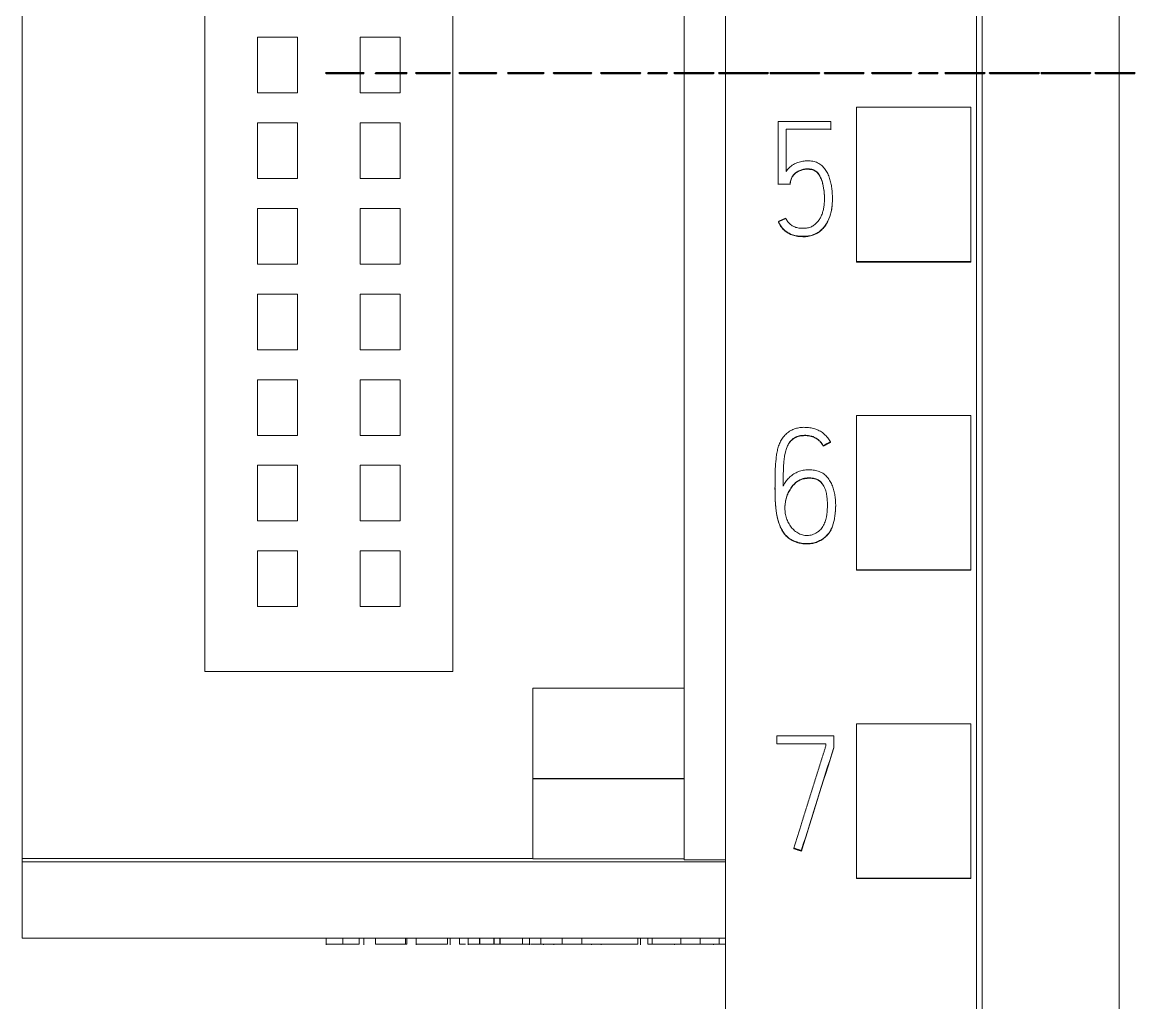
# Model space of a CAD drawing. Header units: millimetres. Extents: x 0 to 594, y 0 to 420.
# Drawn here: x 223.05 to 242.55, y 259.97 to 277.15 of the extents above; entities that cross this region are included whole.
import ezdxf

# ---------------------------------------------------------------- set-up
doc = ezdxf.new("R2010")
doc.units = ezdxf.units.MM
doc.layers.add('1', color=7, linetype='Continuous')
doc.layers.add('66', color=7, linetype='Continuous')

msp = doc.modelspace()

# ---------------------------------------------------------------- linework, layer by layer
at = {"layer": '1', "color": 7, "linetype": 'Continuous', "lineweight": 13}
for p, q in [((235.371, 360.281), (235.371, 246.863)), ((239.771, 358.001), (239.771, 249.185)), ((223.046, 299.853), (223.046, 262.501)), ((234.646, 296.044), (234.646, 262.474)), ((226.246, 295.726), (226.246, 265.776)), ((230.596, 265.776), (230.596, 295.726)), ((227.171, 275.913), (227.171, 276.888)), ((227.171, 276.888), (227.871, 276.888)), ((227.871, 276.888), (227.871, 275.913)), ((228.971, 275.913), (228.971, 276.888)), ((228.971, 276.888), (229.671, 276.888)), ((229.671, 276.888), (229.671, 275.913)), ((227.871, 275.913), (227.171, 275.913)), ((229.671, 275.913), (228.971, 275.913)), ((237.671, 272.96), (237.671, 275.661)), ((239.671, 275.661), (237.671, 275.661)), ((239.671, 272.96), (239.671, 275.661)), ((227.171, 274.413), (227.171, 275.388)), ((227.171, 275.388), (227.871, 275.388)), ((227.871, 275.388), (227.871, 274.413)), ((228.971, 275.388), (229.671, 275.388)), ((228.971, 274.413), (228.971, 275.388)), ((229.671, 275.388), (229.671, 274.413)), ((236.295, 275.413), (236.295, 274.315)), ((237.219, 275.413), (236.295, 275.413)), ((237.219, 275.275), (237.219, 275.413)), ((236.434, 274.537), (236.434, 275.275)), ((236.434, 275.275), (237.219, 275.275)), ((237.219, 275.275), (237.219, 275.268)), ((227.871, 274.413), (227.171, 274.413)), ((229.671, 274.413), (228.971, 274.413)), ((236.295, 274.315), (236.295, 274.309)), ((236.295, 274.315), (236.506, 274.315)), ((236.506, 274.315), (236.506, 274.309)), ((237.247, 274.05), (237.247, 274.056)), ((227.171, 272.913), (227.171, 273.888)), ((227.171, 273.888), (227.871, 273.888)), ((227.871, 273.888), (227.871, 272.913)), ((228.971, 272.913), (228.971, 273.888)), ((228.971, 273.888), (229.671, 273.888)), ((229.671, 273.888), (229.671, 272.913)), ((236.301, 273.658), (236.301, 273.651)), ((227.871, 272.913), (227.171, 272.913)), ((229.671, 272.913), (228.971, 272.913)), ((237.671, 272.95), (237.671, 272.96)), ((239.671, 272.96), (237.671, 272.96)), ((239.671, 272.95), (237.671, 272.95)), ((239.671, 272.95), (239.671, 272.96)), ((227.171, 271.413), (227.171, 272.388)), ((227.171, 272.388), (227.871, 272.388)), ((227.871, 272.388), (227.871, 271.413)), ((228.971, 271.413), (228.971, 272.388)), ((228.971, 272.388), (229.671, 272.388)), ((229.671, 272.388), (229.671, 271.413)), ((227.871, 271.413), (227.171, 271.413)), ((229.671, 271.413), (228.971, 271.413)), ((227.171, 270.888), (227.871, 270.888)), ((227.171, 269.913), (227.171, 270.888)), ((227.871, 270.888), (227.871, 269.913)), ((228.971, 269.913), (228.971, 270.888)), ((228.971, 270.888), (229.671, 270.888)), ((229.671, 270.888), (229.671, 269.913)), ((237.671, 267.559), (237.671, 270.26)), ((239.671, 270.26), (237.671, 270.26)), ((239.671, 267.559), (239.671, 270.26)), ((227.871, 269.913), (227.171, 269.913)), ((229.671, 269.913), (228.971, 269.913)), ((237.085, 269.731), (237.085, 269.725)), ((237.212, 269.798), (237.212, 269.791)), ((227.171, 268.413), (227.171, 269.388)), ((227.171, 269.388), (227.871, 269.388)), ((227.871, 269.388), (227.871, 268.413)), ((228.971, 268.413), (228.971, 269.388)), ((228.971, 269.388), (229.671, 269.388)), ((229.671, 269.388), (229.671, 268.413)), ((236.241, 268.991), (236.241, 268.985)), ((237.304, 268.691), (237.304, 268.697)), ((227.871, 268.413), (227.171, 268.413)), ((229.671, 268.413), (228.971, 268.413)), ((227.171, 266.913), (227.171, 267.888)), ((227.171, 267.888), (227.871, 267.888)), ((227.871, 267.888), (227.871, 266.913)), ((228.971, 266.913), (228.971, 267.888)), ((228.971, 267.888), (229.671, 267.888)), ((229.671, 267.888), (229.671, 266.913)), ((237.671, 267.55), (237.671, 267.559)), ((239.671, 267.559), (237.671, 267.559)), ((239.671, 267.55), (237.671, 267.55)), ((239.671, 267.55), (239.671, 267.559)), ((227.871, 266.913), (227.171, 266.913)), ((229.671, 266.913), (228.971, 266.913)), ((226.246, 265.776), (230.596, 265.776)), ((231.997, 263.901), (231.997, 265.486)), ((231.997, 265.486), (234.646, 265.486)), ((237.671, 262.157), (237.671, 264.858)), ((239.671, 264.858), (237.671, 264.858)), ((239.671, 262.157), (239.671, 264.858)), ((236.272, 264.507), (236.272, 264.648)), ((236.272, 264.648), (237.27, 264.648)), ((237.27, 264.648), (237.27, 264.446)), ((237.132, 264.507), (236.272, 264.507)), ((237.132, 264.468), (237.132, 264.507)), ((237.27, 264.446), (237.27, 264.439)), ((231.997, 262.495), (231.997, 263.901)), ((236.569, 262.681), (236.569, 262.674)), ((223.046, 262.501), (223.046, 262.441)), ((231.997, 262.501), (223.046, 262.501)), ((231.997, 262.495), (234.646, 262.495)), ((235.371, 262.474), (234.646, 262.474)), ((236.702, 262.636), (236.702, 262.63)), ((223.046, 262.441), (223.046, 261.101)), ((235.371, 262.441), (223.046, 262.441)), ((239.671, 262.157), (237.671, 262.157)), ((237.671, 262.15), (237.671, 262.157)), ((239.671, 262.15), (237.671, 262.15)), ((239.671, 262.15), (239.671, 262.157)), ((235.371, 261.101), (223.046, 261.101)), ((228.372, 261.101), (228.372, 260.988)), ((228.665, 261.001), (228.665, 261.101)), ((228.952, 261.001), (228.952, 261.101)), ((229.033, 260.988), (229.033, 261.101)), ((229.237, 261.001), (229.237, 261.101)), ((229.765, 261.001), (229.765, 261.101)), ((229.786, 261.001), (229.786, 261.101)), ((229.95, 261.101), (229.95, 260.988)), ((230.499, 261.001), (230.499, 261.101)), ((230.545, 260.988), (230.545, 261.101)), ((230.708, 261.001), (230.708, 261.101)), ((230.86, 261.101), (230.86, 260.988)), ((230.86, 261.001), (231.066, 261.001)), ((231.32, 261.001), (231.066, 261.001)), ((231.425, 261.001), (231.32, 261.001)), ((231.812, 261.001), (231.425, 261.001)), ((231.812, 261.001), (231.812, 261.101)), ((231.812, 261.001), (231.938, 261.001)), ((231.938, 260.988), (231.938, 261.101)), ((232.134, 261.001), (232.134, 261.101)), ((232.512, 261.001), (232.134, 261.001)), ((232.185, 260.988), (232.185, 261.001)), ((232.362, 261.001), (232.362, 260.988)), ((232.512, 261.001), (232.512, 261.101)), ((232.856, 261.001), (232.856, 261.101)), ((233.838, 261.001), (232.856, 261.001)), ((233.022, 260.988), (233.022, 261.001)), ((233.193, 261.001), (233.193, 260.988)), ((233.838, 261.001), (233.838, 261.101)), ((233.881, 260.988), (233.881, 261.101)), ((234.012, 261.001), (234.012, 261.101)), ((234.089, 261.001), (234.089, 261.101)), ((234.589, 261.001), (234.089, 261.001)), ((234.476, 261.001), (234.476, 260.988)), ((234.589, 261.001), (234.589, 261.101)), ((234.926, 261.001), (234.589, 261.001)), ((234.926, 261.001), (234.926, 261.101)), ((235.263, 261.001), (234.926, 261.001)), ((235.164, 260.988), (235.164, 261.001)), ((235.263, 261.001), (235.263, 261.101)), ((235.371, 261.001), (235.263, 261.001))]:
    msp.add_line(p, q, dxfattribs=at)
at = {"layer": '1', "color": 7, "linetype": 'Continuous', "lineweight": 25}
for p, q in [((231.997, 263.901), (234.646, 263.901)), ((231.066, 261.001), (231.066, 261.101)), ((231.32, 261.001), (231.32, 261.101)), ((231.425, 261.001), (231.425, 261.101))]:
    msp.add_line(p, q, dxfattribs=at)
at = {"layer": '1', "color": 7, "linetype": 'Continuous', "lineweight": 13}
for centre, major_axis, ratio, start_param, end_param in [((249.242, 240.621), (313.796, 999.598), 0.017716, 1.552522, 1.554333), ((249.253, 240.612), (313.87, 999.835), 0.017722, 1.552527, 1.554337)]:
    msp.add_ellipse(centre, major_axis=major_axis, ratio=ratio, start_param=start_param, end_param=end_param, dxfattribs=at)
for points, knots in [([(239.871, 358.186), (239.871, 355.142), (239.871, 345.572), (239.871, 331.402), (239.871, 316.836), (239.871, 302.626), (239.871, 288.332), (239.871, 272.845), (239.871, 260.206), (239.871, 252.241), (239.871, 248.9)], [0, 0, 0, 0, 0.083934, 0.263736, 0.389889, 0.484142, 0.653794, 0.78188, 0.908517, 1, 1, 1, 1]), ([(242.271, 355.121), (242.271, 353.098), (242.271, 344.549), (242.271, 331.402), (242.271, 316.836), (242.271, 302.626), (242.271, 288.332), (242.271, 272.845), (242.271, 260.087), (242.271, 251.205), (242.271, 246.948), (242.271, 246.15)], [0, 0, 0, 0, 0.055935, 0.236292, 0.362833, 0.457376, 0.627551, 0.756032, 0.883059, 0.978086, 1, 1, 1, 1]), ([(236.301, 273.658), (236.313, 273.631), (236.327, 273.606), (236.351, 273.57), (236.359, 273.558), (236.378, 273.536), (236.389, 273.525), (236.41, 273.506), (236.421, 273.496), (236.445, 273.479), (236.457, 273.471), (236.481, 273.456), (236.494, 273.449), (236.521, 273.437), (236.534, 273.432), (236.562, 273.422), (236.576, 273.418), (236.604, 273.411), (236.619, 273.409), (236.648, 273.405), (236.662, 273.404), (236.684, 273.402), (236.692, 273.402), (236.706, 273.401), (236.713, 273.401), (236.735, 273.4), (236.75, 273.4), (236.779, 273.4), (236.794, 273.401), (236.823, 273.405), (236.838, 273.407), (236.866, 273.413), (236.881, 273.417), (236.922, 273.431), (236.949, 273.443), (236.988, 273.465), (237, 273.473), (237.024, 273.49), (237.036, 273.499), (237.057, 273.518), (237.068, 273.528), (237.088, 273.55), (237.098, 273.561), (237.125, 273.596), (237.14, 273.621), (237.161, 273.659), (237.168, 273.672), (237.18, 273.699), (237.186, 273.712), (237.202, 273.753), (237.211, 273.781), (237.226, 273.838), (237.232, 273.866), (237.238, 273.909), (237.24, 273.924), (237.243, 273.953), (237.244, 273.968), (237.247, 274.012), (237.247, 274.041), (237.247, 274.099), (237.244, 274.158), (237.239, 274.216), (237.231, 274.274), (237.226, 274.302), (237.217, 274.345), (237.213, 274.36), (237.206, 274.388), (237.202, 274.402), (237.188, 274.444), (237.177, 274.472), (237.158, 274.511), (237.151, 274.524), (237.136, 274.55), (237.128, 274.562), (237.102, 274.597), (237.083, 274.619), (237.038, 274.659), (237.014, 274.675), (236.974, 274.695), (236.96, 274.7), (236.932, 274.709), (236.918, 274.713), (236.889, 274.718), (236.874, 274.72), (236.845, 274.723), (236.83, 274.723), (236.8, 274.722), (236.786, 274.722), (236.757, 274.719), (236.742, 274.718), (236.713, 274.713), (236.699, 274.71), (236.67, 274.703), (236.656, 274.699), (236.628, 274.689), (236.614, 274.684), (236.588, 274.671), (236.575, 274.664), (236.55, 274.649), (236.537, 274.641), (236.514, 274.623), (236.503, 274.613), (236.481, 274.593), (236.471, 274.583), (236.452, 274.561), (236.443, 274.549), (236.434, 274.537)], [0, 0, 0, 0, 0.03125, 0.03125, 0.046875, 0.046875, 0.0625, 0.0625, 0.078125, 0.078125, 0.09375, 0.09375, 0.109375, 0.109375, 0.125, 0.125, 0.140625, 0.140625, 0.15625, 0.15625, 0.171875, 0.171875, 0.179688, 0.179688, 0.1875, 0.1875, 0.203125, 0.203125, 0.21875, 0.21875, 0.234375, 0.234375, 0.25, 0.25, 0.28125, 0.28125, 0.296875, 0.296875, 0.3125, 0.3125, 0.328125, 0.328125, 0.34375, 0.34375, 0.375, 0.375, 0.390625, 0.390625, 0.40625, 0.40625, 0.4375, 0.4375, 0.46875, 0.46875, 0.484375, 0.484375, 0.5, 0.5, 0.53125, 0.53125, 0.5625, 0.59375, 0.59375, 0.625, 0.625, 0.640625, 0.640625, 0.65625, 0.65625, 0.6875, 0.6875, 0.703125, 0.703125, 0.71875, 0.71875, 0.75, 0.75, 0.78125, 0.78125, 0.796875, 0.796875, 0.8125, 0.8125, 0.828125, 0.828125, 0.84375, 0.84375, 0.859375, 0.859375, 0.875, 0.875, 0.890625, 0.890625, 0.90625, 0.90625, 0.921875, 0.921875, 0.9375, 0.9375, 0.953125, 0.953125, 0.96875, 0.96875, 0.984375, 0.984375, 1, 1, 1, 1]), ([(236.506, 274.315), (236.507, 274.338), (236.51, 274.361), (236.519, 274.395), (236.523, 274.406), (236.532, 274.427), (236.537, 274.437), (236.549, 274.457), (236.556, 274.466), (236.571, 274.484), (236.579, 274.492), (236.596, 274.508), (236.605, 274.515), (236.624, 274.528), (236.634, 274.535), (236.654, 274.546), (236.664, 274.551), (236.686, 274.56), (236.696, 274.564), (236.73, 274.574), (236.753, 274.578), (236.787, 274.581), (236.799, 274.582), (236.822, 274.581), (236.833, 274.581), (236.856, 274.579), (236.868, 274.577), (236.885, 274.573), (236.89, 274.572), (236.901, 274.569), (236.907, 274.567), (236.923, 274.561), (236.934, 274.556), (236.953, 274.544), (236.963, 274.537), (236.98, 274.521), (236.988, 274.513), (237.003, 274.495), (237.009, 274.485), (237.028, 274.456), (237.038, 274.435), (237.056, 274.393), (237.064, 274.371), (237.083, 274.304), (237.092, 274.26), (237.101, 274.191), (237.103, 274.168), (237.106, 274.122), (237.107, 274.099), (237.108, 274.03), (237.106, 273.985), (237.097, 273.916), (237.094, 273.894), (237.086, 273.86), (237.083, 273.849), (237.077, 273.826), (237.074, 273.815), (237.063, 273.782), (237.054, 273.761), (237.038, 273.73), (237.033, 273.72), (237.021, 273.7), (237.015, 273.69), (236.994, 273.662), (236.98, 273.644), (236.955, 273.62), (236.946, 273.612), (236.928, 273.598), (236.918, 273.591), (236.899, 273.579), (236.889, 273.573), (236.868, 273.564), (236.857, 273.56), (236.823, 273.549), (236.8, 273.545), (236.766, 273.542), (236.754, 273.541), (236.731, 273.541), (236.719, 273.541), (236.684, 273.542), (236.661, 273.544), (236.628, 273.551), (236.616, 273.554), (236.594, 273.561), (236.583, 273.566), (236.551, 273.58), (236.532, 273.592), (236.504, 273.614), (236.495, 273.621), (236.479, 273.638), (236.464, 273.655), (236.451, 273.675), (236.439, 273.695), (236.433, 273.705), (236.428, 273.716)], [0, 0, 0, 0, 0.03125, 0.03125, 0.046875, 0.046875, 0.0625, 0.0625, 0.078125, 0.078125, 0.09375, 0.09375, 0.109375, 0.109375, 0.125, 0.125, 0.140625, 0.140625, 0.15625, 0.15625, 0.1875, 0.1875, 0.203125, 0.203125, 0.21875, 0.21875, 0.234375, 0.234375, 0.242187, 0.242187, 0.25, 0.25, 0.265625, 0.265625, 0.28125, 0.28125, 0.296875, 0.296875, 0.3125, 0.3125, 0.34375, 0.34375, 0.375, 0.375, 0.4375, 0.4375, 0.46875, 0.46875, 0.5, 0.5, 0.5625, 0.5625, 0.59375, 0.59375, 0.609375, 0.609375, 0.625, 0.625, 0.65625, 0.65625, 0.671875, 0.671875, 0.6875, 0.6875, 0.71875, 0.71875, 0.734375, 0.734375, 0.75, 0.75, 0.765625, 0.765625, 0.78125, 0.78125, 0.8125, 0.8125, 0.828125, 0.828125, 0.84375, 0.84375, 0.875, 0.875, 0.890625, 0.890625, 0.90625, 0.90625, 0.9375, 0.9375, 0.953125, 0.953125, 0.96875, 0.984375, 0.984375, 1, 1, 1, 1]), ([(237.107, 274.052), (237.107, 274.058), (237.107, 274.063), (237.107, 274.092), (237.106, 274.115), (237.103, 274.161), (237.101, 274.183), (237.095, 274.229), (237.092, 274.252), (237.083, 274.297), (237.077, 274.32), (237.067, 274.353), (237.064, 274.364), (237.056, 274.386), (237.052, 274.397), (237.038, 274.429), (237.028, 274.449), (237.01, 274.479), (237.003, 274.488), (236.988, 274.506), (236.98, 274.515), (236.963, 274.53), (236.954, 274.537), (236.934, 274.549), (236.924, 274.554), (236.902, 274.563), (236.891, 274.566), (236.868, 274.571), (236.857, 274.572), (236.834, 274.575), (236.822, 274.575), (236.799, 274.575), (236.788, 274.575), (236.764, 274.573), (236.753, 274.571), (236.73, 274.567), (236.708, 274.562), (236.686, 274.554), (236.665, 274.545), (236.655, 274.54), (236.624, 274.523), (236.606, 274.51), (236.58, 274.486), (236.572, 274.478), (236.557, 274.46), (236.55, 274.451), (236.538, 274.431), (236.532, 274.421), (236.523, 274.4), (236.519, 274.389), (236.513, 274.366), (236.511, 274.355), (236.508, 274.332), (236.507, 274.32), (236.506, 274.309)], [0, 0, 0, 0, 0.015899, 0.015899, 0.077406, 0.077406, 0.138912, 0.138912, 0.200418, 0.200418, 0.261925, 0.261925, 0.292678, 0.292678, 0.323431, 0.323431, 0.384937, 0.384937, 0.41569, 0.41569, 0.446443, 0.446443, 0.477197, 0.477197, 0.50795, 0.50795, 0.538703, 0.538703, 0.569456, 0.569456, 0.600209, 0.600209, 0.630962, 0.630962, 0.661715, 0.661715, 0.692469, 0.723222, 0.723222, 0.753975, 0.753975, 0.815481, 0.815481, 0.846234, 0.846234, 0.876987, 0.876987, 0.907741, 0.907741, 0.938494, 0.938494, 0.969247, 0.969247, 1, 1, 1, 1]), ([(237.247, 274.05), (237.247, 274.028), (237.246, 274.007), (237.244, 273.956), (237.242, 273.928), (237.236, 273.884), (237.233, 273.87), (237.228, 273.841), (237.225, 273.826), (237.214, 273.784), (237.205, 273.756), (237.184, 273.701), (237.172, 273.674), (237.145, 273.622), (237.129, 273.597), (237.103, 273.562), (237.094, 273.551), (237.074, 273.529), (237.064, 273.518), (237.031, 273.488), (237.008, 273.47), (236.97, 273.448), (236.957, 273.441), (236.93, 273.429), (236.916, 273.423), (236.875, 273.409), (236.846, 273.402), (236.802, 273.396), (236.788, 273.395), (236.758, 273.393), (236.743, 273.393), (236.714, 273.394), (236.7, 273.395), (236.67, 273.397), (236.656, 273.398), (236.626, 273.401), (236.612, 273.404), (236.583, 273.41), (236.569, 273.414), (236.541, 273.423), (236.527, 273.428), (236.5, 273.44), (236.487, 273.447), (236.461, 273.462), (236.449, 273.47), (236.425, 273.487), (236.413, 273.497), (236.391, 273.516), (236.381, 273.527), (236.362, 273.549), (236.353, 273.561), (236.328, 273.598), (236.313, 273.624), (236.301, 273.651)], [0, 0, 0, 0, 0.044434, 0.044434, 0.104157, 0.104157, 0.134018, 0.134018, 0.16388, 0.16388, 0.223602, 0.223602, 0.283325, 0.283325, 0.343048, 0.343048, 0.37291, 0.37291, 0.402771, 0.402771, 0.462494, 0.462494, 0.492355, 0.492355, 0.522217, 0.522217, 0.58194, 0.58194, 0.611801, 0.611801, 0.641663, 0.641663, 0.671524, 0.671524, 0.701386, 0.701386, 0.731247, 0.731247, 0.761108, 0.761108, 0.79097, 0.79097, 0.820831, 0.820831, 0.850693, 0.850693, 0.880554, 0.880554, 0.910416, 0.910416, 0.940277, 0.940277, 1, 1, 1, 1]), ([(237.212, 269.798), (237.198, 269.823), (237.182, 269.847), (237.155, 269.881), (237.146, 269.892), (237.126, 269.913), (237.116, 269.924), (237.083, 269.953), (237.06, 269.97), (237.023, 269.992), (237.01, 269.998), (236.983, 270.01), (236.97, 270.016), (236.929, 270.03), (236.901, 270.037), (236.859, 270.045), (236.844, 270.047), (236.815, 270.051), (236.801, 270.052), (236.758, 270.054), (236.729, 270.054), (236.686, 270.05), (236.671, 270.048), (236.643, 270.043), (236.629, 270.04), (236.586, 270.029), (236.56, 270.019), (236.521, 269.999), (236.509, 269.992), (236.484, 269.976), (236.472, 269.967), (236.438, 269.94), (236.418, 269.92), (236.389, 269.887), (236.38, 269.875), (236.363, 269.852), (236.356, 269.84), (236.334, 269.802), (236.322, 269.776), (236.301, 269.721), (236.293, 269.694), (236.28, 269.638), (236.274, 269.61), (236.265, 269.553), (236.261, 269.525), (236.252, 269.439), (236.248, 269.382), (236.244, 269.267), (236.243, 269.209), (236.24, 269.037), (236.239, 268.921), (236.245, 268.778), (236.247, 268.749), (236.25, 268.692), (236.253, 268.664), (236.262, 268.578), (236.271, 268.521), (236.288, 268.451), (236.292, 268.437), (236.299, 268.409), (236.304, 268.395), (236.318, 268.354), (236.328, 268.327), (236.346, 268.288), (236.353, 268.275), (236.367, 268.249), (236.374, 268.237), (236.398, 268.2), (236.416, 268.177), (236.446, 268.146), (236.457, 268.136), (236.479, 268.118), (236.491, 268.109), (236.528, 268.085), (236.553, 268.071), (236.593, 268.054), (236.607, 268.049), (236.635, 268.04), (236.649, 268.036), (236.691, 268.026), (236.719, 268.021), (236.763, 268.017), (236.777, 268.016), (236.806, 268.016), (236.821, 268.016), (236.864, 268.019), (236.893, 268.024), (236.935, 268.034), (236.949, 268.038), (236.976, 268.048), (236.99, 268.053), (237.03, 268.071), (237.055, 268.085), (237.091, 268.11), (237.102, 268.118), (237.125, 268.137), (237.135, 268.147), (237.166, 268.178), (237.184, 268.2), (237.208, 268.237), (237.215, 268.249), (237.228, 268.275), (237.234, 268.289), (237.251, 268.329), (237.26, 268.356), (237.271, 268.398), (237.274, 268.412), (237.28, 268.441), (237.282, 268.455), (237.289, 268.498), (237.293, 268.527), (237.302, 268.613), (237.305, 268.671), (237.303, 268.757), (237.301, 268.785), (237.294, 268.843), (237.29, 268.872), (237.277, 268.929), (237.27, 268.957), (237.252, 269.013), (237.241, 269.04), (237.216, 269.093), (237.202, 269.119), (237.169, 269.166), (237.15, 269.189), (237.118, 269.219), (237.106, 269.228), (237.083, 269.245), (237.07, 269.253), (237.044, 269.266), (237.031, 269.273), (237.003, 269.283), (236.989, 269.288), (236.947, 269.299), (236.918, 269.304), (236.874, 269.308), (236.859, 269.309), (236.83, 269.31), (236.816, 269.309), (236.772, 269.307), (236.743, 269.303), (236.7, 269.293), (236.685, 269.289), (236.658, 269.28), (236.644, 269.274), (236.605, 269.257), (236.579, 269.242), (236.543, 269.217), (236.531, 269.208), (236.508, 269.19), (236.498, 269.18), (236.466, 269.15), (236.447, 269.128), (236.412, 269.08), (236.396, 269.055), (236.383, 269.029)], [0, 0, 0, 0, 0.015625, 0.015625, 0.023438, 0.023438, 0.03125, 0.03125, 0.046875, 0.046875, 0.054688, 0.054688, 0.0625, 0.0625, 0.078125, 0.078125, 0.085938, 0.085938, 0.09375, 0.09375, 0.109375, 0.109375, 0.117188, 0.117188, 0.125, 0.125, 0.140625, 0.140625, 0.148438, 0.148438, 0.15625, 0.15625, 0.171875, 0.171875, 0.179688, 0.179688, 0.1875, 0.1875, 0.203125, 0.203125, 0.21875, 0.21875, 0.234375, 0.234375, 0.25, 0.25, 0.28125, 0.28125, 0.3125, 0.3125, 0.375, 0.375, 0.390625, 0.390625, 0.40625, 0.40625, 0.4375, 0.4375, 0.445313, 0.445313, 0.453125, 0.453125, 0.46875, 0.46875, 0.476563, 0.476563, 0.484375, 0.484375, 0.5, 0.5, 0.507813, 0.507813, 0.515625, 0.515625, 0.53125, 0.53125, 0.539063, 0.539063, 0.546875, 0.546875, 0.5625, 0.5625, 0.570313, 0.570313, 0.578125, 0.578125, 0.59375, 0.59375, 0.601563, 0.601563, 0.609375, 0.609375, 0.625, 0.625, 0.632813, 0.632813, 0.640625, 0.640625, 0.65625, 0.65625, 0.664063, 0.664063, 0.671875, 0.671875, 0.6875, 0.6875, 0.695313, 0.695313, 0.703125, 0.703125, 0.71875, 0.71875, 0.75, 0.75, 0.765625, 0.765625, 0.78125, 0.78125, 0.796875, 0.796875, 0.8125, 0.8125, 0.828125, 0.828125, 0.84375, 0.84375, 0.851563, 0.851563, 0.859375, 0.859375, 0.867188, 0.867188, 0.875, 0.875, 0.890625, 0.890625, 0.898438, 0.898438, 0.90625, 0.90625, 0.921875, 0.921875, 0.929688, 0.929688, 0.9375, 0.9375, 0.953125, 0.953125, 0.960938, 0.960938, 0.96875, 0.96875, 0.984375, 0.984375, 1, 1, 1, 1]), ([(236.383, 269.029), (236.383, 269.09), (236.383, 269.151), (236.386, 269.243), (236.386, 269.273), (236.389, 269.334), (236.39, 269.365), (236.394, 269.426), (236.396, 269.456), (236.403, 269.516), (236.408, 269.547), (236.416, 269.592), (236.42, 269.607), (236.427, 269.637), (236.431, 269.652), (236.446, 269.696), (236.457, 269.725), (236.475, 269.759), (236.479, 269.765), (236.487, 269.779), (236.492, 269.785), (236.505, 269.804), (236.515, 269.816), (236.531, 269.833), (236.537, 269.838), (236.548, 269.849), (236.555, 269.854), (236.573, 269.867), (236.587, 269.875), (236.608, 269.885), (236.615, 269.888), (236.629, 269.894), (236.637, 269.896), (236.659, 269.903), (236.674, 269.906), (236.705, 269.911), (236.72, 269.912), (236.751, 269.914), (236.767, 269.914), (236.798, 269.913), (236.813, 269.912), (236.844, 269.908), (236.866, 269.903), (236.888, 269.897), (236.903, 269.892), (236.911, 269.889), (236.932, 269.88), (236.946, 269.873), (236.973, 269.858), (236.986, 269.849), (237.004, 269.835), (237.01, 269.829), (237.021, 269.819), (237.027, 269.813), (237.043, 269.796), (237.052, 269.784), (237.07, 269.759), (237.078, 269.745), (237.085, 269.731)], [0, 0, 0, 0, 0.125, 0.125, 0.1875, 0.1875, 0.25, 0.25, 0.3125, 0.3125, 0.375, 0.375, 0.40625, 0.40625, 0.4375, 0.4375, 0.5, 0.5, 0.515625, 0.515625, 0.53125, 0.53125, 0.5625, 0.5625, 0.578125, 0.578125, 0.59375, 0.59375, 0.625, 0.625, 0.640625, 0.640625, 0.65625, 0.65625, 0.6875, 0.6875, 0.71875, 0.71875, 0.75, 0.75, 0.78125, 0.78125, 0.8125, 0.828125, 0.828125, 0.84375, 0.84375, 0.875, 0.875, 0.90625, 0.90625, 0.921875, 0.921875, 0.9375, 0.9375, 0.96875, 0.96875, 1, 1, 1, 1]), ([(237.085, 269.725), (237.071, 269.753), (237.053, 269.778), (237.028, 269.806), (237.022, 269.812), (237.011, 269.823), (237.005, 269.828), (236.987, 269.842), (236.961, 269.86), (236.934, 269.873), (236.905, 269.885), (236.89, 269.89), (236.86, 269.898), (236.845, 269.901), (236.815, 269.906), (236.799, 269.907), (236.753, 269.909), (236.722, 269.907), (236.676, 269.9), (236.661, 269.897), (236.631, 269.889), (236.617, 269.883), (236.596, 269.873), (236.589, 269.87), (236.576, 269.862), (236.569, 269.858), (236.55, 269.844), (236.532, 269.829), (236.517, 269.812), (236.507, 269.8), (236.502, 269.794), (236.488, 269.775), (236.48, 269.762), (236.465, 269.735), (236.459, 269.721), (236.447, 269.692), (236.442, 269.678), (236.427, 269.633), (236.42, 269.604), (236.408, 269.544), (236.403, 269.513), (236.396, 269.453), (236.394, 269.422), (236.39, 269.361), (236.389, 269.33), (236.386, 269.269), (236.386, 269.238), (236.383, 269.146), (236.383, 269.084), (236.383, 269.023)], [0, 0, 0, 0, 0.0625, 0.0625, 0.078125, 0.078125, 0.09375, 0.09375, 0.125, 0.15625, 0.15625, 0.1875, 0.1875, 0.21875, 0.21875, 0.25, 0.25, 0.3125, 0.3125, 0.34375, 0.34375, 0.375, 0.375, 0.390625, 0.390625, 0.40625, 0.40625, 0.4375, 0.453125, 0.453125, 0.46875, 0.46875, 0.5, 0.5, 0.53125, 0.53125, 0.5625, 0.5625, 0.625, 0.625, 0.6875, 0.6875, 0.75, 0.75, 0.8125, 0.8125, 0.875, 0.875, 1, 1, 1, 1]), ([(236.656, 269.123), (236.681, 269.138), (236.709, 269.148), (236.751, 269.159), (236.766, 269.162), (236.795, 269.166), (236.825, 269.168), (236.854, 269.168), (236.883, 269.166), (236.898, 269.165), (236.927, 269.16), (236.942, 269.156), (236.97, 269.147), (236.983, 269.141), (237.009, 269.127), (237.021, 269.118), (237.043, 269.099), (237.053, 269.088), (237.072, 269.065), (237.08, 269.053), (237.095, 269.028), (237.102, 269.015), (237.12, 268.974), (237.129, 268.947), (237.14, 268.904), (237.143, 268.89), (237.148, 268.861), (237.15, 268.846), (237.155, 268.803), (237.157, 268.774), (237.159, 268.715), (237.16, 268.686), (237.158, 268.599), (237.153, 268.541), (237.135, 268.455), (237.128, 268.426), (237.113, 268.385), (237.108, 268.371), (237.095, 268.344), (237.088, 268.331), (237.065, 268.294), (237.047, 268.271), (237.02, 268.245), (237.015, 268.24), (237.003, 268.231), (236.998, 268.226), (236.98, 268.213), (236.968, 268.205), (236.942, 268.191), (236.929, 268.185), (236.901, 268.174), (236.873, 268.166), (236.844, 268.161), (236.815, 268.159), (236.8, 268.159), (236.77, 268.16), (236.756, 268.162), (236.727, 268.167), (236.713, 268.171), (236.671, 268.185), (236.645, 268.199), (236.608, 268.224), (236.596, 268.233), (236.574, 268.252), (236.553, 268.272), (236.533, 268.294), (236.515, 268.317), (236.506, 268.329), (236.482, 268.366), (236.468, 268.391), (236.451, 268.432), (236.446, 268.446), (236.437, 268.474), (236.433, 268.488), (236.423, 268.531), (236.419, 268.56), (236.415, 268.603), (236.415, 268.618), (236.414, 268.647), (236.414, 268.662), (236.417, 268.706), (236.42, 268.735), (236.431, 268.792), (236.438, 268.821), (236.453, 268.862), (236.458, 268.876), (236.469, 268.903), (236.476, 268.916), (236.496, 268.955), (236.511, 268.98), (236.536, 269.015), (236.545, 269.027), (236.565, 269.049), (236.575, 269.06), (236.607, 269.091), (236.63, 269.109), (236.656, 269.123)], [0, 0, 0, 0, 0.03125, 0.03125, 0.046875, 0.046875, 0.0625, 0.078125, 0.078125, 0.09375, 0.09375, 0.109375, 0.109375, 0.125, 0.125, 0.140625, 0.140625, 0.15625, 0.15625, 0.171875, 0.171875, 0.1875, 0.1875, 0.21875, 0.21875, 0.234375, 0.234375, 0.25, 0.25, 0.28125, 0.28125, 0.3125, 0.3125, 0.375, 0.375, 0.40625, 0.40625, 0.421875, 0.421875, 0.4375, 0.4375, 0.46875, 0.46875, 0.476563, 0.476563, 0.484375, 0.484375, 0.5, 0.5, 0.515625, 0.515625, 0.53125, 0.546875, 0.546875, 0.5625, 0.5625, 0.578125, 0.578125, 0.59375, 0.59375, 0.625, 0.625, 0.640625, 0.640625, 0.65625, 0.671875, 0.671875, 0.6875, 0.6875, 0.71875, 0.71875, 0.734375, 0.734375, 0.75, 0.75, 0.78125, 0.78125, 0.796875, 0.796875, 0.8125, 0.8125, 0.84375, 0.84375, 0.875, 0.875, 0.890625, 0.890625, 0.90625, 0.90625, 0.9375, 0.9375, 0.953125, 0.953125, 0.96875, 0.96875, 1, 1, 1, 1]), ([(236.656, 269.117), (236.63, 269.102), (236.607, 269.084), (236.575, 269.054), (236.565, 269.043), (236.546, 269.021), (236.537, 269.009), (236.511, 268.974), (236.496, 268.949), (236.476, 268.91), (236.469, 268.897), (236.458, 268.87), (236.453, 268.856), (236.438, 268.814), (236.431, 268.786), (236.423, 268.743), (236.421, 268.729), (236.417, 268.699), (236.416, 268.685), (236.415, 268.659), (236.414, 268.649), (236.414, 268.638)], [0, 0, 0, 0, 0.157109, 0.157109, 0.235664, 0.235664, 0.314218, 0.314218, 0.471328, 0.471328, 0.549882, 0.549882, 0.628437, 0.628437, 0.785546, 0.785546, 0.864101, 0.864101, 0.942655, 0.942655, 1, 1, 1, 1]), ([(237.076, 269.052), (237.072, 269.059), (237.067, 269.065), (237.052, 269.083), (237.042, 269.094), (237.025, 269.108), (237.019, 269.113), (237.007, 269.121), (237.001, 269.125), (236.982, 269.135), (236.969, 269.141), (236.94, 269.15), (236.926, 269.154), (236.897, 269.159), (236.883, 269.16), (236.854, 269.162), (236.839, 269.162), (236.795, 269.16), (236.766, 269.156), (236.723, 269.146), (236.709, 269.141), (236.689, 269.133), (236.682, 269.13), (236.669, 269.124), (236.662, 269.121), (236.656, 269.117)], [0, 0, 0, 0, 0.053658, 0.053658, 0.148292, 0.148292, 0.195609, 0.195609, 0.242926, 0.242926, 0.33756, 0.33756, 0.432195, 0.432195, 0.526829, 0.526829, 0.621463, 0.621463, 0.810732, 0.810732, 0.905366, 0.905366, 0.952683, 0.952683, 1, 1, 1, 1]), ([(237.304, 268.692), (237.304, 268.645), (237.301, 268.599), (237.294, 268.524), (237.29, 268.496), (237.283, 268.453), (237.281, 268.438), (237.275, 268.41), (237.272, 268.396), (237.261, 268.353), (237.252, 268.326), (237.236, 268.285), (237.23, 268.272), (237.217, 268.246), (237.209, 268.233), (237.186, 268.196), (237.168, 268.174), (237.138, 268.143), (237.127, 268.133), (237.105, 268.114), (237.093, 268.105), (237.057, 268.08), (237.032, 268.066), (236.992, 268.048), (236.979, 268.043), (236.951, 268.033), (236.937, 268.029), (236.895, 268.018), (236.867, 268.014), (236.823, 268.01), (236.808, 268.01), (236.779, 268.01), (236.765, 268.011), (236.721, 268.015), (236.693, 268.019), (236.65, 268.03), (236.636, 268.034), (236.609, 268.043), (236.595, 268.048), (236.555, 268.064), (236.53, 268.078), (236.499, 268.097), (236.493, 268.101), (236.482, 268.11), (236.476, 268.115), (236.459, 268.128), (236.448, 268.138), (236.418, 268.169), (236.4, 268.192), (236.376, 268.228), (236.368, 268.241), (236.354, 268.266), (236.347, 268.279), (236.329, 268.318), (236.319, 268.345), (236.3, 268.4), (236.292, 268.428), (236.278, 268.484), (236.273, 268.513), (236.263, 268.57), (236.255, 268.627), (236.251, 268.684), (236.247, 268.741), (236.245, 268.77), (236.241, 268.861), (236.241, 268.923), (236.241, 268.985)], [0, 0, 0, 0, 0.061997, 0.061997, 0.100843, 0.100843, 0.120266, 0.120266, 0.139688, 0.139688, 0.178534, 0.178534, 0.197957, 0.197957, 0.217379, 0.217379, 0.256225, 0.256225, 0.275648, 0.275648, 0.295071, 0.295071, 0.333916, 0.333916, 0.353339, 0.353339, 0.372762, 0.372762, 0.411607, 0.411607, 0.43103, 0.43103, 0.450453, 0.450453, 0.489298, 0.489298, 0.508721, 0.508721, 0.528144, 0.528144, 0.566989, 0.566989, 0.5767, 0.5767, 0.586412, 0.586412, 0.605835, 0.605835, 0.64468, 0.64468, 0.664103, 0.664103, 0.683526, 0.683526, 0.722371, 0.722371, 0.761217, 0.761217, 0.800062, 0.800062, 0.838908, 0.877753, 0.877753, 0.916599, 0.916599, 1, 1, 1, 1]), ([(236.569, 262.681), (236.615, 262.83), (236.662, 262.978), (236.732, 263.202), (236.756, 263.277), (236.802, 263.426), (236.825, 263.5), (236.86, 263.612), (236.872, 263.649), (236.896, 263.724), (236.907, 263.761), (236.943, 263.873), (236.966, 263.947), (237.013, 264.096), (237.036, 264.171), (237.071, 264.282), (237.083, 264.319), (237.101, 264.375), (237.107, 264.394), (237.116, 264.422), (237.119, 264.431), (237.125, 264.449), (237.128, 264.459), (237.132, 264.468)], [0, 0, 0, 0, 0.25, 0.25, 0.375, 0.375, 0.5, 0.5, 0.5625, 0.5625, 0.625, 0.625, 0.75, 0.75, 0.875, 0.875, 0.9375, 0.9375, 0.96875, 0.96875, 0.984375, 0.984375, 1, 1, 1, 1]), ([(228.665, 261.001), (228.576, 261.001), (228.506, 261.001), (228.399, 261.001), (228.372, 261.001), (228.372, 261.001)], [0, 0, 0, 0, 0.479581, 0.479581, 1, 1, 1, 1]), ([(228.952, 261.001), (228.916, 261.001), (228.894, 261.001), (228.802, 261.001), (228.728, 261.001), (228.665, 261.001)], [0, 0, 0, 0, 0.080692, 0.080692, 1, 1, 1, 1]), ([(230.499, 261.001), (230.408, 261.001), (230.329, 261.001), (230.211, 261.001), (230.164, 261.001), (230.069, 261.001), (230.031, 261.001), (229.967, 261.001), (229.95, 261.001), (229.95, 261.001)], [0, 0, 0, 0, 0.267745, 0.267745, 0.470136, 0.470136, 0.695642, 0.695642, 1, 1, 1, 1]), ([(232.856, 261.001), (232.809, 261.001), (232.754, 261.001), (232.617, 261.001), (232.552, 261.001), (232.499, 261.001)], [0, 0, 0, 0, 0.456735, 0.456735, 1, 1, 1, 1])]:
    msp.add_open_spline(points, degree=3, knots=knots, dxfattribs=at)
for points, weights in [([(236.428, 273.716), (236.365, 273.687), (236.301, 273.658)], [0.500000107308, 0.499999892692, 0.500000107308]), ([(237.085, 269.731), (237.148, 269.764), (237.212, 269.798)], [0.499999757695, 0.500000242305, 0.499999757695]), ([(237.212, 269.791), (237.148, 269.758), (237.085, 269.725)], [0.500000044612, 0.499999955388, 0.500000044612]), ([(236.702, 262.636), (236.635, 262.658), (236.569, 262.681)], [0.500000215359, 0.499999784641, 0.500000215359]), ([(236.569, 262.674), (236.635, 262.652), (236.702, 262.63)], [0.499999929207, 0.500000070793, 0.499999929207])]:
    msp.add_rational_spline(points, weights, degree=2, dxfattribs=at)
for points in [[(229.765, 261.001), (229.589, 261.001), (229.413, 261.001), (229.237, 261.001)], [(229.786, 261.001), (229.779, 261.001), (229.772, 261.001), (229.765, 261.001)], [(230.815, 261.001), (230.779, 261.001), (230.744, 261.001), (230.708, 261.001)], [(232.134, 261.001), (232.075, 261.001), (232.016, 261.001), (231.956, 261.001)], [(234.089, 261.001), (234.063, 261.001), (234.037, 261.001), (234.012, 261.001)]]:
    msp.add_open_spline(points, degree=3, dxfattribs=at)
at = {"layer": '66', "color": 7, "linetype": 'Continuous', "lineweight": 50}
for points, knots in [([(228.946, 276.261), (228.948, 276.261), (228.95, 276.261), (228.952, 276.261), (228.916, 276.261), (228.894, 276.261), (228.802, 276.261), (228.728, 276.261), (228.665, 276.261), (228.576, 276.261), (228.506, 276.261), (228.399, 276.261), (228.372, 276.261), (228.372, 276.261), (228.395, 276.261), (228.495, 276.261), (228.582, 276.261), (228.8, 276.261), (228.879, 276.261), (229.002, 276.261), (229.033, 276.261), (229.033, 276.261), (228.991, 276.261), (228.857, 276.261), (228.801, 276.261), (228.639, 276.261), (228.559, 276.261), (228.498, 276.261), (228.51, 276.261), (228.539, 276.261), (228.651, 276.261), (228.751, 276.261), (228.901, 276.261), (228.921, 276.261), (228.946, 276.261)], [0, 0, 0, 0, 0.010991, 0.010991, 0.010991, 0.018587, 0.018587, 0.105127, 0.105127, 0.105127, 0.18587, 0.18587, 0.273503, 0.273503, 0.346938, 0.346938, 0.435628, 0.435628, 0.506463, 0.506463, 0.57745, 0.57745, 0.665184, 0.665184, 0.717801, 0.717801, 0.802348, 0.802348, 0.802348, 0.876554, 0.876554, 0.987962, 0.987962, 1, 1, 1, 1]), ([(228.553, 276.261), (228.593, 276.261), (228.645, 276.261), (228.773, 276.261), (228.823, 276.261), (228.862, 276.261), (228.898, 276.261), (228.916, 276.261), (228.916, 276.261), (228.897, 276.261), (228.859, 276.261), (228.82, 276.261), (228.769, 276.261), (228.642, 276.261), (228.591, 276.261), (228.514, 276.261), (228.495, 276.261), (228.495, 276.261), (228.514, 276.261), (228.553, 276.261)], [0, 0, 0, 0, 0.125796, 0.125796, 0.249003, 0.249003, 0.249003, 0.378129, 0.378129, 0.509197, 0.509197, 0.509197, 0.63137, 0.63137, 0.755597, 0.755597, 0.879854, 0.879854, 1, 1, 1, 1]), ([(229.237, 276.261), (229.237, 276.261), (229.237, 276.261), (229.237, 276.261), (229.42, 276.261), (229.603, 276.261), (229.786, 276.261), (229.786, 276.261), (229.786, 276.261), (229.786, 276.261), (229.641, 276.261), (229.497, 276.261), (229.352, 276.261), (229.352, 276.261), (229.352, 276.261), (229.352, 276.261), (229.483, 276.261), (229.614, 276.261), (229.744, 276.261), (229.744, 276.261), (229.744, 276.261), (229.744, 276.261), (229.614, 276.261), (229.483, 276.261), (229.352, 276.261), (229.352, 276.261), (229.352, 276.261), (229.352, 276.261), (229.49, 276.261), (229.627, 276.261), (229.765, 276.261), (229.765, 276.261), (229.765, 276.261), (229.765, 276.261), (229.589, 276.261), (229.413, 276.261), (229.237, 276.261)], [0, 0, 0, 0, 0.21251, 0.21251, 0.21251, 0.329171, 0.329171, 0.329171, 0.349421, 0.349421, 0.349421, 0.441501, 0.441501, 0.441501, 0.5189, 0.5189, 0.5189, 0.602149, 0.602149, 0.602149, 0.622398, 0.622398, 0.622398, 0.705647, 0.705647, 0.705647, 0.780009, 0.780009, 0.780009, 0.867589, 0.867589, 0.867589, 0.887839, 0.887839, 0.887839, 1, 1, 1, 1]), ([(229.974, 276.261), (229.969, 276.261), (229.964, 276.261), (229.959, 276.261), (230.053, 276.261), (230.138, 276.261), (230.312, 276.261), (230.392, 276.261), (230.514, 276.261), (230.545, 276.261), (230.545, 276.261), (230.519, 276.261), (230.445, 276.261), (230.419, 276.261), (230.391, 276.261), (230.362, 276.261), (230.321, 276.261), (230.192, 276.261), (230.142, 276.261), (230.086, 276.261), (230.072, 276.261), (230.072, 276.261), (230.091, 276.261), (230.164, 276.261), (230.209, 276.261), (230.33, 276.261), (230.401, 276.261), (230.476, 276.261), (230.483, 276.261), (230.491, 276.261), (230.499, 276.261), (230.408, 276.261), (230.329, 276.261), (230.211, 276.261), (230.164, 276.261), (230.069, 276.261), (230.031, 276.261), (229.967, 276.261), (229.95, 276.261), (229.95, 276.261), (229.975, 276.261), (230.026, 276.261), (230.046, 276.261), (230.068, 276.261), (230.118, 276.261), (230.16, 276.261), (230.3, 276.261), (230.353, 276.261), (230.378, 276.261), (230.408, 276.261), (230.423, 276.261), (230.423, 276.261), (230.405, 276.261), (230.332, 276.261), (230.282, 276.261), (230.147, 276.261), (230.066, 276.261), (229.974, 276.261)], [0, 0, 0, 0, 0.016409, 0.016409, 0.016409, 0.058225, 0.058225, 0.111721, 0.111721, 0.167922, 0.167922, 0.218101, 0.218101, 0.238646, 0.238646, 0.238646, 0.267196, 0.267196, 0.3048, 0.3048, 0.342404, 0.342404, 0.386356, 0.386356, 0.429009, 0.429009, 0.484244, 0.484244, 0.484244, 0.508937, 0.508937, 0.508937, 0.565074, 0.565074, 0.607508, 0.607508, 0.654788, 0.654788, 0.718615, 0.718615, 0.789618, 0.789618, 0.789618, 0.810403, 0.810403, 0.831095, 0.831095, 0.860135, 0.860135, 0.860135, 0.891325, 0.891325, 0.924863, 0.924863, 0.960516, 0.960516, 1, 1, 1, 1]), ([(230.797, 276.261), (230.839, 276.261), (230.881, 276.261), (230.924, 276.261), (231.068, 276.261), (231.213, 276.261), (231.358, 276.261), (231.358, 276.261), (231.358, 276.261), (231.358, 276.261), (231.141, 276.261), (230.925, 276.261), (230.708, 276.261), (230.708, 276.261), (230.708, 276.261), (230.708, 276.261), (230.885, 276.261), (231.062, 276.261), (231.239, 276.261), (231.092, 276.261), (230.944, 276.261), (230.797, 276.261)], [0, 0, 0, 0, 0.036215, 0.036215, 0.036215, 0.322246, 0.322246, 0.322246, 0.349407, 0.349407, 0.349407, 0.534482, 0.534482, 0.534482, 0.561643, 0.561643, 0.561643, 0.712917, 0.712917, 0.712917, 1, 1, 1, 1]), ([(231.602, 276.261), (231.588, 276.261), (231.574, 276.261), (231.559, 276.261), (231.647, 276.261), (231.734, 276.261), (231.92, 276.261), (232.003, 276.261), (232.068, 276.261), (232.146, 276.261), (232.185, 276.261), (232.185, 276.261), (232.154, 276.261), (232.035, 276.261), (231.958, 276.261), (231.811, 276.261), (231.759, 276.261), (231.703, 276.261), (231.707, 276.261), (231.711, 276.261), (231.715, 276.261), (231.857, 276.261), (232, 276.261), (232.142, 276.261), (232.142, 276.261), (232.142, 276.261), (232.142, 276.261), (231.962, 276.261), (231.782, 276.261), (231.602, 276.261), (231.597, 276.261), (231.592, 276.261), (231.587, 276.261), (231.681, 276.261), (231.766, 276.261), (231.916, 276.261), (231.973, 276.261), (232.049, 276.261), (232.068, 276.261), (232.068, 276.261), (232.046, 276.261), (232.003, 276.261), (231.956, 276.261), (231.895, 276.261), (231.75, 276.261), (231.678, 276.261), (231.602, 276.261)], [0, 0, 0, 0, 0.020196, 0.020196, 0.020196, 0.073566, 0.073566, 0.134214, 0.134214, 0.134214, 0.195453, 0.195453, 0.251514, 0.251514, 0.303335, 0.303335, 0.329668, 0.329668, 0.329668, 0.389918, 0.389918, 0.389918, 0.477765, 0.477765, 0.477765, 0.497395, 0.497395, 0.497395, 0.608635, 0.608635, 0.608635, 0.713812, 0.713812, 0.713812, 0.768046, 0.768046, 0.819122, 0.819122, 0.864375, 0.864375, 0.916877, 0.916877, 0.916877, 0.960794, 0.960794, 1, 1, 1, 1]), ([(232.449, 276.261), (232.447, 276.261), (232.445, 276.261), (232.443, 276.261), (232.476, 276.261), (232.497, 276.261), (232.592, 276.261), (232.666, 276.261), (232.819, 276.261), (232.888, 276.261), (232.995, 276.261), (233.022, 276.261), (233.022, 276.261), (232.981, 276.261), (232.843, 276.261), (232.774, 276.261), (232.595, 276.261), (232.516, 276.261), (232.392, 276.261), (232.362, 276.261), (232.362, 276.261), (232.404, 276.261), (232.538, 276.261), (232.594, 276.261), (232.755, 276.261), (232.835, 276.261), (232.897, 276.261), (232.884, 276.261), (232.855, 276.261), (232.743, 276.261), (232.643, 276.261), (232.492, 276.261), (232.472, 276.261), (232.449, 276.261)], [0, 0, 0, 0, 0.010188, 0.010188, 0.010188, 0.017208, 0.017208, 0.074632, 0.074632, 0.154044, 0.154044, 0.239952, 0.239952, 0.340578, 0.340578, 0.405729, 0.405729, 0.481946, 0.481946, 0.558492, 0.558492, 0.652891, 0.652891, 0.709724, 0.709724, 0.800802, 0.800802, 0.800802, 0.87479, 0.87479, 0.986381, 0.986381, 1, 1, 1, 1]), ([(232.537, 276.261), (232.575, 276.261), (232.626, 276.261), (232.752, 276.261), (232.803, 276.261), (232.88, 276.261), (232.9, 276.261), (232.9, 276.261), (232.88, 276.261), (232.802, 276.261), (232.749, 276.261), (232.622, 276.261), (232.571, 276.261), (232.497, 276.261), (232.479, 276.261), (232.479, 276.261), (232.498, 276.261), (232.537, 276.261)], [0, 0, 0, 0, 0.129265, 0.129265, 0.259625, 0.259625, 0.387846, 0.387846, 0.510472, 0.510472, 0.636446, 0.636446, 0.760864, 0.760864, 0.878421, 0.878421, 1, 1, 1, 1]), ([(233.797, 276.261), (233.739, 276.261), (233.653, 276.261), (233.308, 276.261), (233.193, 276.261), (233.193, 276.261), (233.221, 276.261), (233.334, 276.261), (233.421, 276.261), (233.666, 276.261), (233.759, 276.261), (233.86, 276.261), (233.881, 276.261), (233.881, 276.261), (233.853, 276.261), (233.797, 276.261)], [0, 0, 0, 0, 0.124815, 0.124815, 0.371879, 0.371879, 0.499452, 0.499452, 0.627025, 0.627025, 0.768837, 0.768837, 0.877113, 0.877113, 1, 1, 1, 1]), ([(233.35, 276.261), (233.387, 276.261), (233.449, 276.261), (233.618, 276.261), (233.677, 276.261), (233.747, 276.261), (233.764, 276.261), (233.764, 276.261), (233.751, 276.261), (233.687, 276.261), (233.625, 276.261), (233.456, 276.261), (233.397, 276.261), (233.327, 276.261), (233.31, 276.261), (233.31, 276.261), (233.323, 276.261), (233.35, 276.261)], [0, 0, 0, 0, 0.148649, 0.148649, 0.283946, 0.283946, 0.397779, 0.397779, 0.501147, 0.501147, 0.64939, 0.64939, 0.785131, 0.785131, 0.900096, 0.900096, 1, 1, 1, 1]), ([(234.012, 276.261), (234.012, 276.261), (234.012, 276.261), (234.012, 276.261), (234.123, 276.261), (234.234, 276.261), (234.346, 276.261), (234.346, 276.261), (234.346, 276.261), (234.346, 276.261), (234.234, 276.261), (234.123, 276.261), (234.012, 276.261)], [0, 0, 0, 0, 0.104454, 0.104454, 0.104454, 0.5, 0.5, 0.5, 0.604454, 0.604454, 0.604454, 1, 1, 1, 1]), ([(235.079, 276.261), (235.022, 276.261), (234.936, 276.261), (234.59, 276.261), (234.476, 276.261), (234.476, 276.261), (234.504, 276.261), (234.617, 276.261), (234.703, 276.261), (234.949, 276.261), (235.042, 276.261), (235.143, 276.261), (235.164, 276.261), (235.164, 276.261), (235.135, 276.261), (235.079, 276.261)], [0, 0, 0, 0, 0.124815, 0.124815, 0.371879, 0.371879, 0.499452, 0.499452, 0.627025, 0.627025, 0.768837, 0.768837, 0.877113, 0.877113, 1, 1, 1, 1]), ([(234.632, 276.261), (234.669, 276.261), (234.731, 276.261), (234.9, 276.261), (234.96, 276.261), (235.03, 276.261), (235.046, 276.261), (235.046, 276.261), (235.033, 276.261), (234.969, 276.261), (234.907, 276.261), (234.739, 276.261), (234.68, 276.261), (234.609, 276.261), (234.593, 276.261), (234.593, 276.261), (234.606, 276.261), (234.632, 276.261)], [0, 0, 0, 0, 0.148649, 0.148649, 0.283946, 0.283946, 0.397779, 0.397779, 0.501147, 0.501147, 0.64939, 0.64939, 0.785131, 0.785131, 0.900096, 0.900096, 1, 1, 1, 1]), ([(235.497, 276.261), (235.621, 276.261), (235.745, 276.261), (235.869, 276.261), (235.91, 276.261), (235.951, 276.261), (235.992, 276.261), (236.034, 276.261), (236.075, 276.261), (236.117, 276.261), (235.998, 276.261), (235.878, 276.261), (235.758, 276.261), (235.71, 276.261), (235.661, 276.261), (235.612, 276.261), (235.494, 276.261), (235.375, 276.261), (235.257, 276.261), (235.296, 276.261), (235.335, 276.261), (235.374, 276.261), (235.415, 276.261), (235.456, 276.261), (235.497, 276.261)], [0, 0, 0, 0, 0.102754, 0.102754, 0.102754, 0.205071, 0.205071, 0.205071, 0.239517, 0.239517, 0.239517, 0.532428, 0.532428, 0.532428, 0.572713, 0.572713, 0.572713, 0.865353, 0.865353, 0.865353, 0.897683, 0.897683, 0.897683, 1, 1, 1, 1]), ([(235.746, 276.261), (235.775, 276.261), (235.805, 276.261), (235.835, 276.261), (235.734, 276.261), (235.632, 276.261), (235.531, 276.261), (235.562, 276.261), (235.592, 276.261), (235.647, 276.261), (235.667, 276.261), (235.684, 276.261), (235.703, 276.261), (235.723, 276.261), (235.746, 276.261)], [0, 0, 0, 0, 0.214674, 0.214674, 0.214674, 0.449143, 0.449143, 0.449143, 0.663766, 0.663766, 0.840009, 0.840009, 0.840009, 1, 1, 1, 1]), ([(236.397, 276.261), (236.521, 276.261), (236.646, 276.261), (236.77, 276.261), (236.811, 276.261), (236.852, 276.261), (236.893, 276.261), (236.934, 276.261), (236.976, 276.261), (237.018, 276.261), (236.898, 276.261), (236.779, 276.261), (236.659, 276.261), (236.61, 276.261), (236.562, 276.261), (236.513, 276.261), (236.394, 276.261), (236.276, 276.261), (236.157, 276.261), (236.196, 276.261), (236.235, 276.261), (236.274, 276.261), (236.315, 276.261), (236.356, 276.261), (236.397, 276.261)], [0, 0, 0, 0, 0.102754, 0.102754, 0.102754, 0.205071, 0.205071, 0.205071, 0.239517, 0.239517, 0.239517, 0.532428, 0.532428, 0.532428, 0.572713, 0.572713, 0.572713, 0.865353, 0.865353, 0.865353, 0.897683, 0.897683, 0.897683, 1, 1, 1, 1]), ([(236.646, 276.261), (236.676, 276.261), (236.706, 276.261), (236.735, 276.261), (236.634, 276.261), (236.533, 276.261), (236.432, 276.261), (236.462, 276.261), (236.493, 276.261), (236.548, 276.261), (236.568, 276.261), (236.585, 276.261), (236.603, 276.261), (236.624, 276.261), (236.646, 276.261)], [0, 0, 0, 0, 0.214674, 0.214674, 0.214674, 0.449143, 0.449143, 0.449143, 0.663766, 0.663766, 0.840009, 0.840009, 0.840009, 1, 1, 1, 1]), ([(237.713, 276.261), (237.656, 276.261), (237.569, 276.261), (237.224, 276.261), (237.109, 276.261), (237.109, 276.261), (237.138, 276.261), (237.25, 276.261), (237.337, 276.261), (237.582, 276.261), (237.675, 276.261), (237.776, 276.261), (237.797, 276.261), (237.797, 276.261), (237.769, 276.261), (237.713, 276.261)], [0, 0, 0, 0, 0.124815, 0.124815, 0.371879, 0.371879, 0.499452, 0.499452, 0.627025, 0.627025, 0.768837, 0.768837, 0.877113, 0.877113, 1, 1, 1, 1]), ([(237.266, 276.261), (237.303, 276.261), (237.365, 276.261), (237.534, 276.261), (237.593, 276.261), (237.663, 276.261), (237.68, 276.261), (237.68, 276.261), (237.667, 276.261), (237.603, 276.261), (237.541, 276.261), (237.373, 276.261), (237.313, 276.261), (237.243, 276.261), (237.226, 276.261), (237.226, 276.261), (237.239, 276.261), (237.266, 276.261)], [0, 0, 0, 0, 0.148649, 0.148649, 0.283946, 0.283946, 0.397779, 0.397779, 0.501147, 0.501147, 0.64939, 0.64939, 0.785131, 0.785131, 0.900096, 0.900096, 1, 1, 1, 1]), ([(238.545, 276.261), (238.488, 276.261), (238.402, 276.261), (238.057, 276.261), (237.942, 276.261), (237.942, 276.261), (237.97, 276.261), (238.083, 276.261), (238.17, 276.261), (238.415, 276.261), (238.508, 276.261), (238.609, 276.261), (238.63, 276.261), (238.63, 276.261), (238.602, 276.261), (238.545, 276.261)], [0, 0, 0, 0, 0.124815, 0.124815, 0.371879, 0.371879, 0.499452, 0.499452, 0.627025, 0.627025, 0.768837, 0.768837, 0.877113, 0.877113, 1, 1, 1, 1]), ([(238.099, 276.261), (238.135, 276.261), (238.198, 276.261), (238.367, 276.261), (238.426, 276.261), (238.496, 276.261), (238.513, 276.261), (238.513, 276.261), (238.5, 276.261), (238.436, 276.261), (238.374, 276.261), (238.205, 276.261), (238.146, 276.261), (238.076, 276.261), (238.059, 276.261), (238.059, 276.261), (238.072, 276.261), (238.099, 276.261)], [0, 0, 0, 0, 0.148649, 0.148649, 0.283946, 0.283946, 0.397779, 0.397779, 0.501147, 0.501147, 0.64939, 0.64939, 0.785131, 0.785131, 0.900096, 0.900096, 1, 1, 1, 1]), ([(238.761, 276.261), (238.761, 276.261), (238.761, 276.261), (238.761, 276.261), (238.872, 276.261), (238.983, 276.261), (239.094, 276.261), (239.094, 276.261), (239.094, 276.261), (239.094, 276.261), (238.983, 276.261), (238.872, 276.261), (238.761, 276.261)], [0, 0, 0, 0, 0.104454, 0.104454, 0.104454, 0.5, 0.5, 0.5, 0.604454, 0.604454, 0.604454, 1, 1, 1, 1]), ([(239.828, 276.261), (239.771, 276.261), (239.685, 276.261), (239.339, 276.261), (239.224, 276.261), (239.224, 276.261), (239.253, 276.261), (239.365, 276.261), (239.452, 276.261), (239.697, 276.261), (239.79, 276.261), (239.891, 276.261), (239.913, 276.261), (239.913, 276.261), (239.884, 276.261), (239.828, 276.261)], [0, 0, 0, 0, 0.124815, 0.124815, 0.371879, 0.371879, 0.499452, 0.499452, 0.627025, 0.627025, 0.768837, 0.768837, 0.877113, 0.877113, 1, 1, 1, 1]), ([(239.381, 276.261), (239.418, 276.261), (239.48, 276.261), (239.649, 276.261), (239.708, 276.261), (239.779, 276.261), (239.795, 276.261), (239.795, 276.261), (239.782, 276.261), (239.718, 276.261), (239.656, 276.261), (239.488, 276.261), (239.428, 276.261), (239.358, 276.261), (239.342, 276.261), (239.342, 276.261), (239.355, 276.261), (239.381, 276.261)], [0, 0, 0, 0, 0.148649, 0.148649, 0.283946, 0.283946, 0.397779, 0.397779, 0.501147, 0.501147, 0.64939, 0.64939, 0.785131, 0.785131, 0.900096, 0.900096, 1, 1, 1, 1]), ([(240.246, 276.261), (240.37, 276.261), (240.494, 276.261), (240.618, 276.261), (240.659, 276.261), (240.7, 276.261), (240.741, 276.261), (240.783, 276.261), (240.824, 276.261), (240.866, 276.261), (240.746, 276.261), (240.627, 276.261), (240.507, 276.261), (240.459, 276.261), (240.41, 276.261), (240.361, 276.261), (240.243, 276.261), (240.124, 276.261), (240.005, 276.261), (240.045, 276.261), (240.084, 276.261), (240.123, 276.261), (240.164, 276.261), (240.205, 276.261), (240.246, 276.261)], [0, 0, 0, 0, 0.102754, 0.102754, 0.102754, 0.205071, 0.205071, 0.205071, 0.239517, 0.239517, 0.239517, 0.532428, 0.532428, 0.532428, 0.572713, 0.572713, 0.572713, 0.865353, 0.865353, 0.865353, 0.897683, 0.897683, 0.897683, 1, 1, 1, 1]), ([(240.494, 276.261), (240.524, 276.261), (240.554, 276.261), (240.584, 276.261), (240.482, 276.261), (240.381, 276.261), (240.28, 276.261), (240.311, 276.261), (240.341, 276.261), (240.396, 276.261), (240.416, 276.261), (240.433, 276.261), (240.452, 276.261), (240.472, 276.261), (240.494, 276.261)], [0, 0, 0, 0, 0.214674, 0.214674, 0.214674, 0.449143, 0.449143, 0.449143, 0.663766, 0.663766, 0.840009, 0.840009, 0.840009, 1, 1, 1, 1]), ([(241.146, 276.261), (241.27, 276.261), (241.394, 276.261), (241.519, 276.261), (241.56, 276.261), (241.601, 276.261), (241.641, 276.261), (241.683, 276.261), (241.725, 276.261), (241.766, 276.261), (241.647, 276.261), (241.527, 276.261), (241.408, 276.261), (241.359, 276.261), (241.31, 276.261), (241.262, 276.261), (241.143, 276.261), (241.024, 276.261), (240.906, 276.261), (240.945, 276.261), (240.984, 276.261), (241.023, 276.261), (241.064, 276.261), (241.105, 276.261), (241.146, 276.261)], [0, 0, 0, 0, 0.102754, 0.102754, 0.102754, 0.205071, 0.205071, 0.205071, 0.239517, 0.239517, 0.239517, 0.532428, 0.532428, 0.532428, 0.572713, 0.572713, 0.572713, 0.865353, 0.865353, 0.865353, 0.897683, 0.897683, 0.897683, 1, 1, 1, 1]), ([(241.395, 276.261), (241.425, 276.261), (241.454, 276.261), (241.484, 276.261), (241.383, 276.261), (241.282, 276.261), (241.181, 276.261), (241.211, 276.261), (241.241, 276.261), (241.297, 276.261), (241.317, 276.261), (241.334, 276.261), (241.352, 276.261), (241.373, 276.261), (241.395, 276.261)], [0, 0, 0, 0, 0.214674, 0.214674, 0.214674, 0.449143, 0.449143, 0.449143, 0.663766, 0.663766, 0.840009, 0.840009, 0.840009, 1, 1, 1, 1]), ([(242.462, 276.261), (242.404, 276.261), (242.318, 276.261), (241.973, 276.261), (241.858, 276.261), (241.858, 276.261), (241.886, 276.261), (241.999, 276.261), (242.086, 276.261), (242.331, 276.261), (242.424, 276.261), (242.525, 276.261), (242.546, 276.261), (242.546, 276.261), (242.518, 276.261), (242.462, 276.261)], [0, 0, 0, 0, 0.124815, 0.124815, 0.371879, 0.371879, 0.499452, 0.499452, 0.627025, 0.627025, 0.768837, 0.768837, 0.877113, 0.877113, 1, 1, 1, 1]), ([(242.015, 276.261), (242.051, 276.261), (242.114, 276.261), (242.283, 276.261), (242.342, 276.261), (242.412, 276.261), (242.429, 276.261), (242.429, 276.261), (242.416, 276.261), (242.352, 276.261), (242.29, 276.261), (242.121, 276.261), (242.062, 276.261), (241.992, 276.261), (241.975, 276.261), (241.975, 276.261), (241.988, 276.261), (242.015, 276.261)], [0, 0, 0, 0, 0.148649, 0.148649, 0.283946, 0.283946, 0.397779, 0.397779, 0.501147, 0.501147, 0.64939, 0.64939, 0.785131, 0.785131, 0.900096, 0.900096, 1, 1, 1, 1])]:
    msp.add_open_spline(points, degree=3, knots=knots, dxfattribs=at)

doc.saveas('drawing.dxf')
